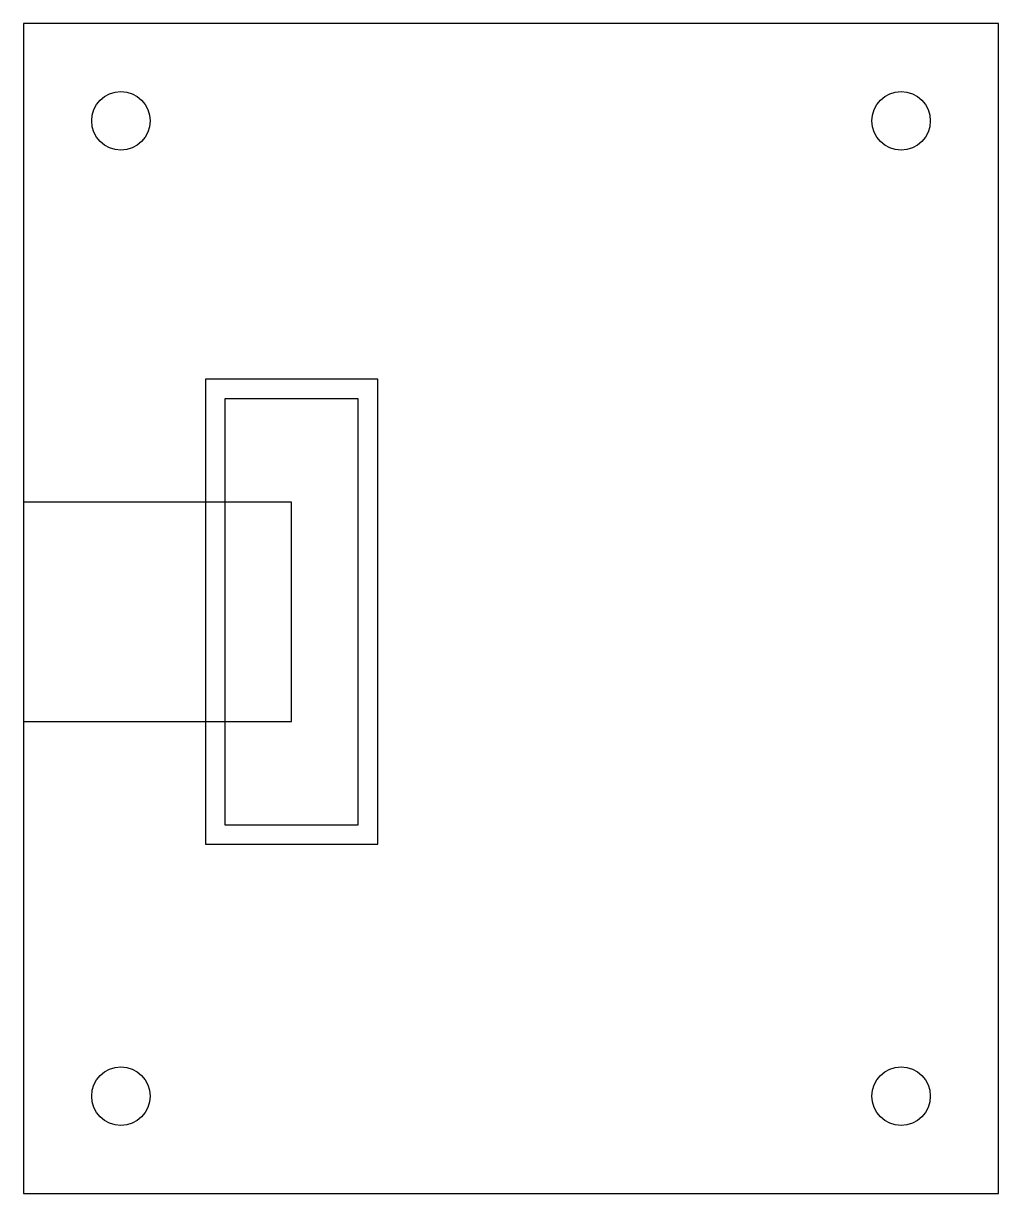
# Model space of a CAD drawing. Header units: millimetres. Extents: x -4 to 36, y -4 to 44.
import ezdxf

# ---------------------------------------------------------------- set-up
doc = ezdxf.new("R2010")
doc.units = ezdxf.units.MM
for name, color, linetype in [('LEFT_RELIEF', 7, 'Continuous'), ('MOUNT_HOLES', 7, 'Continuous'), ('OUTLINE', 7, 'Continuous'), ('POCKET_UNDERSIDE', 7, 'Continuous'), ('WIRE_WINDOW', 7, 'Continuous')]:
    doc.layers.add(name, color=color, linetype=linetype)

msp = doc.modelspace()

# ---------------------------------------------------------------- linework, layer by layer
at = {"layer": 'LEFT_RELIEF'}
msp.add_lwpolyline([(-4, 15.367034), (7, 15.367034), (7, 24.367034), (-4, 24.367034)], close=True, dxfattribs=at)
at = {"layer": 'MOUNT_HOLES'}
for centre in [(0, 40), (32, 40), (0, 0), (32, 0)]:
    msp.add_circle(centre, 1.2, dxfattribs=at)
at = {"layer": 'OUTLINE'}
msp.add_lwpolyline([(-4, -4), (36, -4), (36, 44), (-4, 44)], close=True, dxfattribs=at)
at = {"layer": 'POCKET_UNDERSIDE'}
msp.add_lwpolyline([(3.465, 10.332034), (10.535, 10.332034), (10.535, 29.402034), (3.465, 29.402034)], close=True, dxfattribs=at)
at = {"layer": 'WIRE_WINDOW'}
msp.add_lwpolyline([(4.265, 11.132034), (9.735, 11.132034), (9.735, 28.602034), (4.265, 28.602034)], close=True, dxfattribs=at)

doc.saveas('drawing.dxf')
